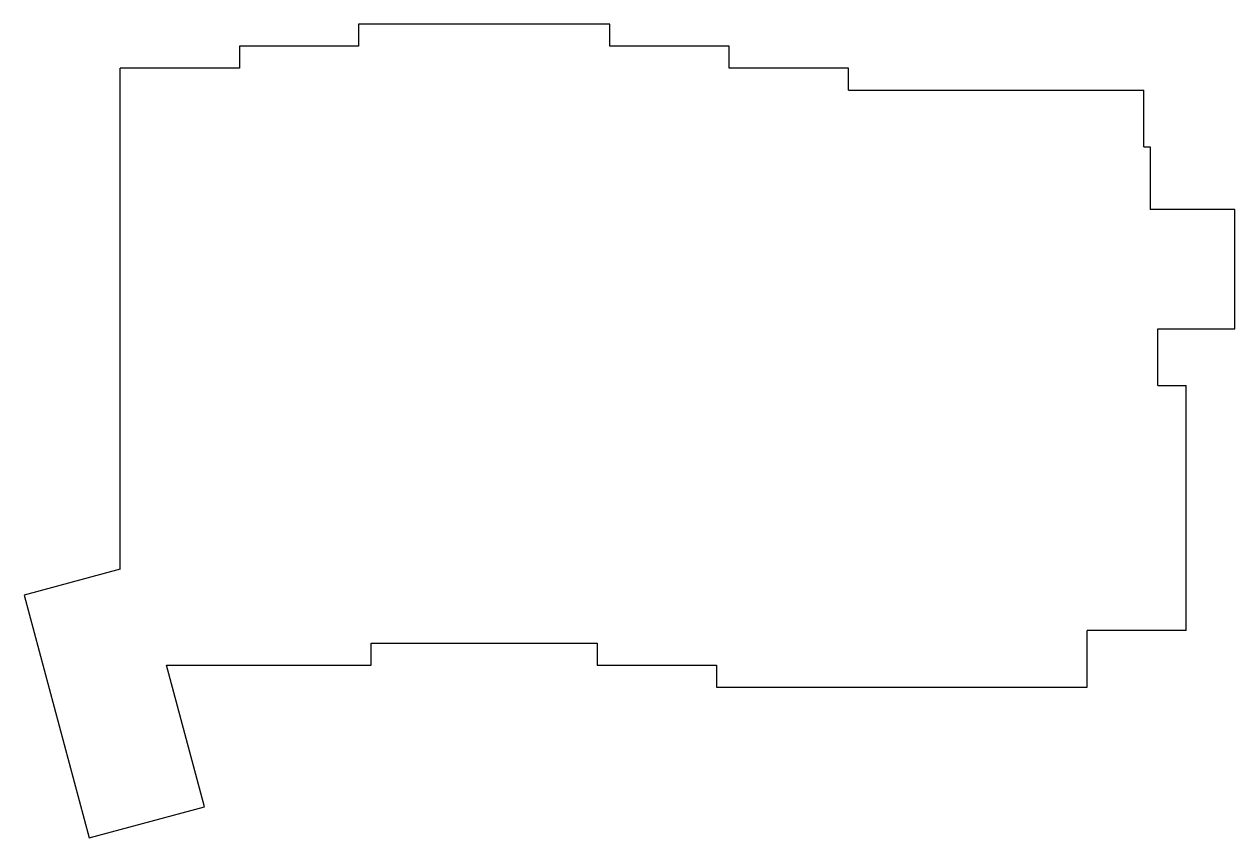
# Model space of a CAD drawing. Header units: millimetres. Extents: x 215 to 408, y -37 to 92.
import ezdxf

# ---------------------------------------------------------------- set-up
doc = ezdxf.new("R2010")
doc.units = ezdxf.units.MM

msp = doc.modelspace()

# ---------------------------------------------------------------- linework, layer by layer
at = {"linetype": 'CONTINUOUS'}
for p, q in [((308, 92.5), (268, 92.5)), ((268, 92.5), (268, 89)), ((308, 89), (308, 92.5)), ((268, 89), (249, 89)), ((249, 89), (249, 85.5)), ((327, 89), (308, 89)), ((327, 85.5), (327, 89)), ((230, 5.75), (230, 85.5)), ((249, 85.5), (230, 85.5)), ((346, 85.5), (327, 85.5)), ((346, 82), (346, 85.5)), ((346, 82), (393, 82)), ((393, 73), (393, 82)), ((393, 73), (394, 73)), ((394, 73), (394, 63)), ((407.5, 63), (394, 63)), ((407.5, 44), (407.5, 63)), ((395.25, 35), (395.25, 44)), ((395.25, 44), (407.5, 44)), ((395.25, 35), (399.75, 35)), ((399.75, -4), (399.75, 35)), ((230, 5.75), (214.75, 1.66)), ((214.75, 1.66), (225.1, -36.98)), ((384, -13), (384, -4)), ((399.75, -4), (384, -4)), ((270, -9.5), (270, -6)), ((270, -6), (306, -6)), ((306, -6), (306, -9.5)), ((237.41, -9.5), (270, -9.5)), ((243.45, -32.06), (237.41, -9.5)), ((306, -9.5), (325, -9.5)), ((325, -9.5), (325, -13)), ((325, -13), (384, -13)), ((225.1, -36.98), (243.45, -32.06))]:
    msp.add_line(p, q, dxfattribs=at)

doc.saveas('drawing.dxf')
